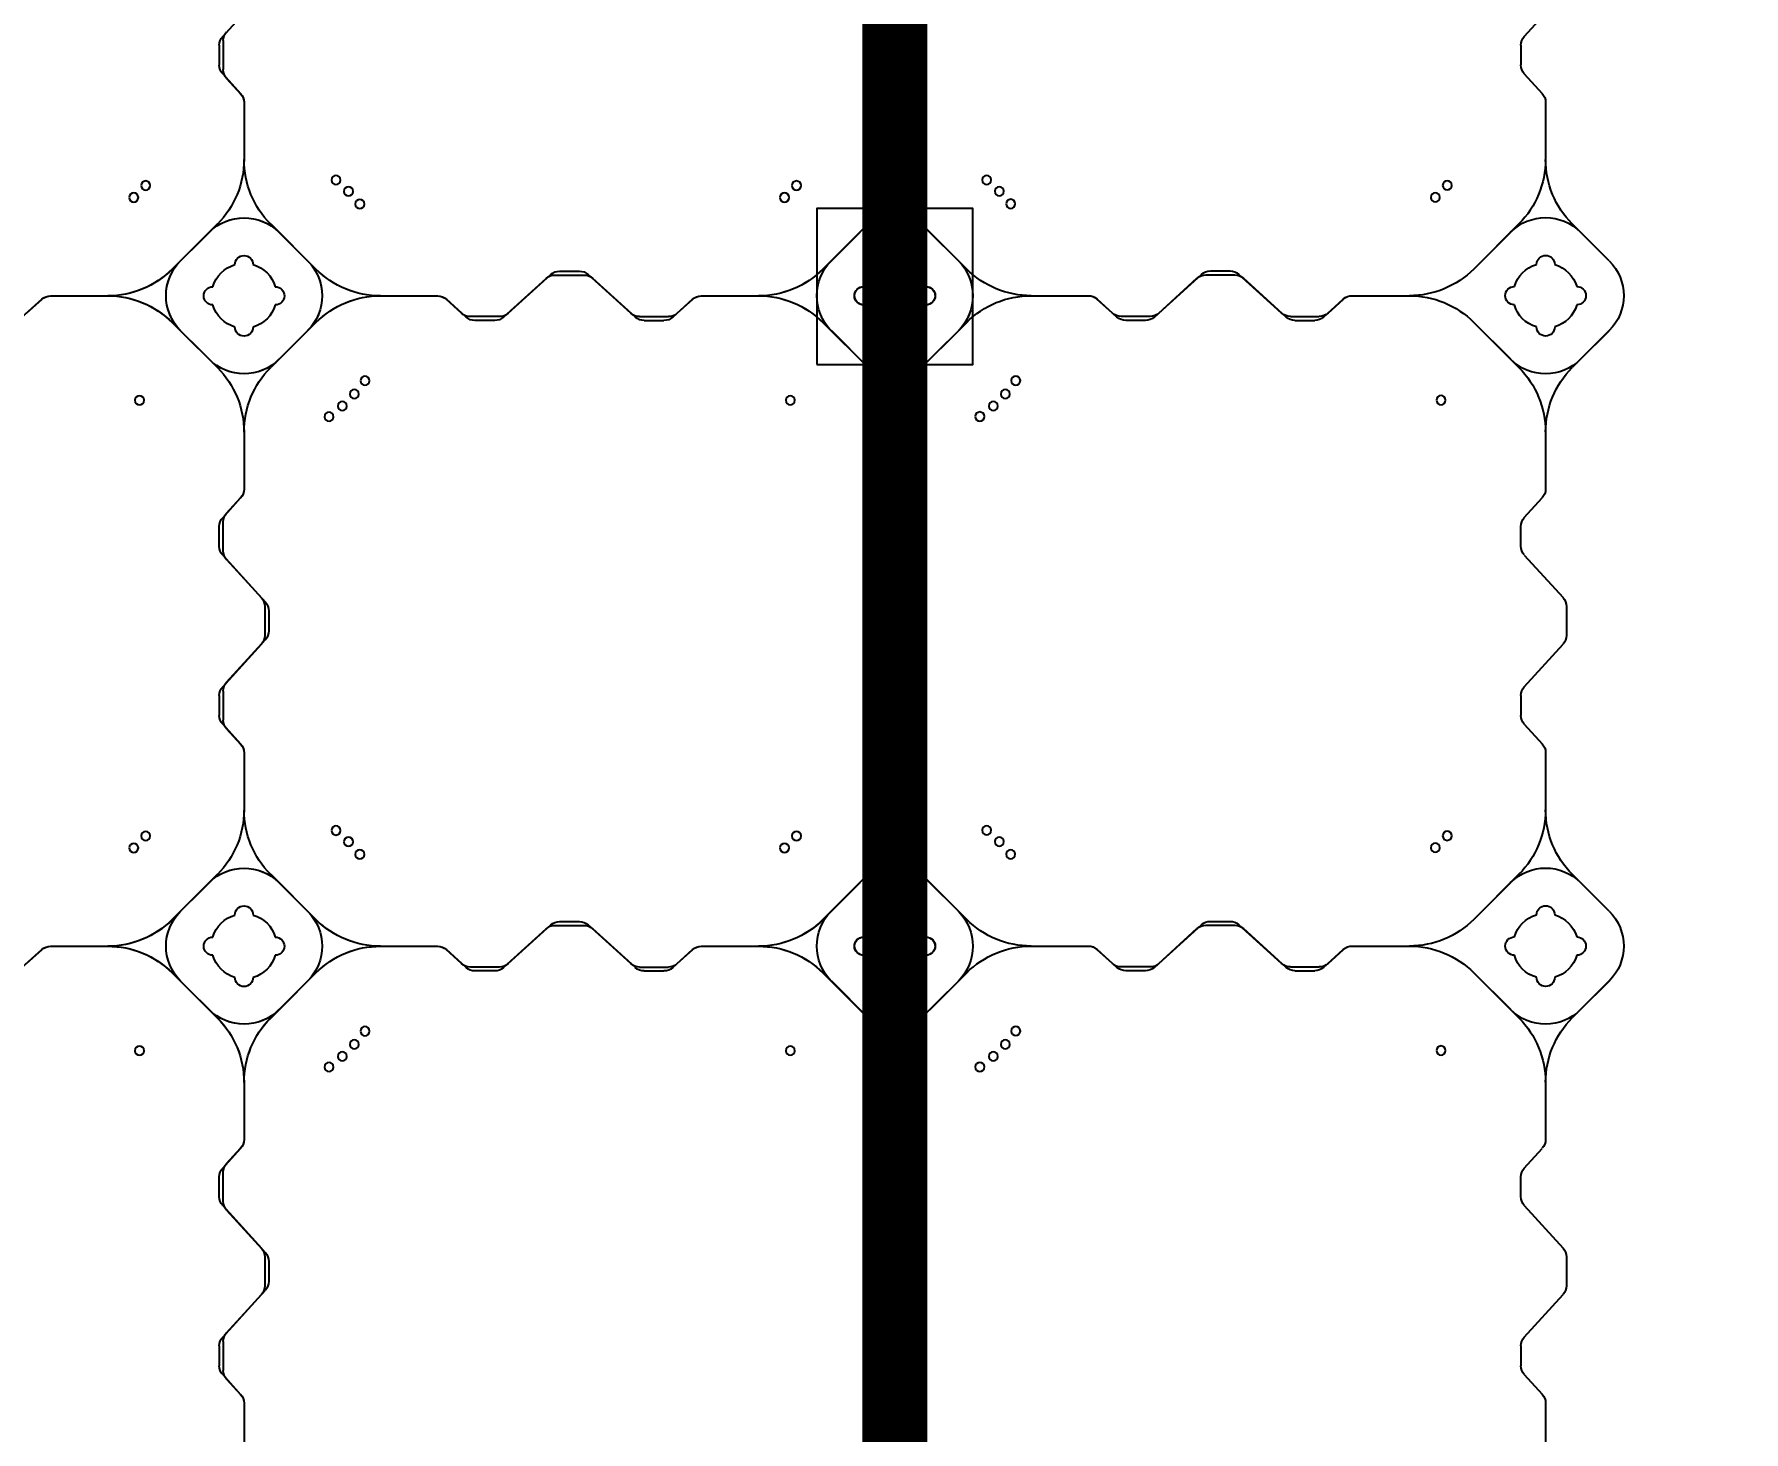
# Model space of a CAD drawing. Header units: millimetres. Extents: x -1612139 to -1260738, y 1141106 to 1536160.
# Drawn here: x -1312680 to -1311367, y 1256938 to 1258013 of the extents above; entities that cross this region are included whole.
import ezdxf

# ---------------------------------------------------------------- set-up
doc = ezdxf.new("R2010")
doc.units = ezdxf.units.MM
doc.header["$LTSCALE"] = 10
doc.layers.get('0').update_dxf_attribs({"linetype": 'CONTINUOUS'})
doc.layers.get('DEFPOINTS').update_dxf_attribs({"linetype": 'CONTINUOUS'})
doc.layers.add('W-FLOAT_BOWL浮筒', color=253, linetype='CONTINUOUS')
doc.styles.add('STANDARD_T3', font='simplex.shx', dxfattribs={"width": 0.7, "bigfont": 'gbcbig.shx'})
doc.dimstyles.new('W&&200', dxfattribs={"dimtxt": 700, "dimasz": 200, "dimexe": 500, "dimexo": 600, "dimgap": 200, "dimtad": 1, "dimdec": 0, "dimzin": 0, "dimdsep": 46, "dimtxsty": 'STANDARD_T3', "dimcen": 0.09, "dimclrd": 1, "dimclre": 1, "dimclrt": 7, "dimazin": 2, "dimtfac": 1, "dimtdec": 0, "dimtix": 1, "dimtmove": 2, "dimatfit": 3, "dimfxl": 100, "dimtolj": 1, "dimtzin": 0, "dimarcsym": 0})

# ---------------------------------------------------------------- blocks, each defined once
blk = doc.blocks.new('蓝色')
at = {"layer": 'W-FLOAT_BOWL浮筒', "color": 5}
for p, q in [((20506.3, -1148.4), (20506.3, -1104.2)), ((20506.3, -1148.2), (20506.3, -1104.2)), ((21006.3, -1148.4), (21006.3, -1104.2)), ((20489.9, -1170.3), (20503.7, -1155.1)), ((20492.9, -1166.8), (20503.7, -1154.9)), ((20989.9, -1170.3), (21003.7, -1155.1)), ((20487.3, -1192.3), (20487.3, -1177)), ((20490.3, -1195.8), (20490.3, -1173.5)), ((20987.3, -1192.3), (20987.3, -1177)), ((20489.9, -1199), (20519.7, -1231.8)), ((20492.9, -1202.5), (20522.7, -1235.3)), ((20989.9, -1199), (21019.7, -1231.8)), ((20522.3, -1260.8), (20522.3, -1238.5)), ((20525.3, -1257.3), (20525.3, -1242)), ((21022.3, -1260.8), (21022.3, -1238.5)), ((20489.9, -1300.3), (20519.7, -1267.5)), ((20492.9, -1296.8), (20522.7, -1264)), ((20989.9, -1300.3), (21019.7, -1267.5)), ((20487.3, -1307), (20487.3, -1322.3)), ((20490.3, -1303.5), (20490.3, -1325.8)), ((20987.3, -1307), (20987.3, -1322.3)), ((20489.9, -1329), (20503.7, -1344.2)), ((20492.9, -1332.5), (20503.7, -1344.4)), ((20989.9, -1329), (21003.7, -1344.2)), ((20506.3, -1394.9), (20506.3, -1350.9)), ((20506.3, -1394.9), (20506.3, -1351.1)), ((21006.3, -1394.9), (21006.3, -1350.9)), ((20451.1, -1479.1), (20485.8, -1444.4)), ((20457.5, -1472.8), (20485.8, -1444.5)), ((20561.6, -1479.1), (20526.8, -1444.4)), ((20555.2, -1472.8), (20526.8, -1444.5)), ((20951.1, -1479.1), (20985.8, -1444.4)), ((21055.2, -1472.8), (21026.8, -1444.5)), ((20479.5, -1450.8), (20451.2, -1479.1)), ((20457.5, -1472.7), (20479.4, -1450.8)), ((20533.2, -1450.8), (20555.2, -1472.7)), ((20533.2, -1450.8), (20561.5, -1479.1)), ((20979.5, -1450.8), (20951.2, -1479.1)), ((21033.2, -1450.8), (21055.2, -1472.7)), ((20335.7, -1483.2), (20350.9, -1497)), ((20677, -1483.2), (20661.8, -1497)), ((20702.5, -1483.6), (20680.2, -1483.6)), ((20699, -1480.6), (20683.7, -1480.6)), ((20705.7, -1483.2), (20738.5, -1513)), ((20807, -1483.2), (20774.2, -1513)), ((20810.2, -1483.6), (20832.5, -1483.6)), ((20813.7, -1480.6), (20829, -1480.6)), ((20835.7, -1483.2), (20850.9, -1497)), ((20339.2, -1486.2), (20351.1, -1497)), ((20673.5, -1486.2), (20661.6, -1497)), ((20709.2, -1486.2), (20742, -1516)), ((20803.5, -1486.2), (20770.7, -1516)), ((20839.2, -1486.2), (20851.1, -1497)), ((20357.6, -1499.6), (20401.6, -1499.6)), ((20357.8, -1499.6), (20401.6, -1499.6)), ((20610.9, -1499.6), (20655.1, -1499.6)), ((20610.9, -1499.6), (20654.9, -1499.6)), ((20857.6, -1499.6), (20901.6, -1499.6)), ((20857.8, -1499.6), (20901.6, -1499.6)), ((20485.8, -1554.9), (20451.1, -1520.1)), ((20479.5, -1548.4), (20451.2, -1520.1)), ((20526.8, -1554.9), (20561.6, -1520.1)), ((20533.2, -1548.4), (20561.5, -1520.1)), ((20745.2, -1515.6), (20767.5, -1515.6)), ((20748.7, -1518.6), (20764, -1518.6)), ((20985.8, -1554.9), (20951.1, -1520.1)), ((20979.5, -1548.4), (20951.2, -1520.1)), ((20479.4, -1548.4), (20457.5, -1526.5)), ((20457.5, -1526.5), (20485.8, -1554.8)), ((20555.2, -1526.5), (20526.8, -1554.8)), ((20555.2, -1526.5), (20533.2, -1548.4)), ((21055.2, -1526.5), (21026.8, -1554.8)), ((21055.2, -1526.5), (21033.2, -1548.4)), ((20506.3, -1648.4), (20506.3, -1604.2)), ((20506.3, -1648.2), (20506.3, -1604.2)), ((21006.3, -1648.4), (21006.3, -1604.2)), ((20489.9, -1670.3), (20503.7, -1655.1)), ((20492.9, -1666.8), (20503.7, -1654.9)), ((20989.9, -1670.3), (21003.7, -1655.1)), ((20487.3, -1692.3), (20487.3, -1677)), ((20490.3, -1695.8), (20490.3, -1673.5)), ((20987.3, -1692.3), (20987.3, -1677)), ((20489.9, -1699), (20519.7, -1731.8)), ((20492.9, -1702.5), (20522.7, -1735.3)), ((20989.9, -1699), (21019.7, -1731.8)), ((20522.3, -1760.8), (20522.3, -1738.5)), ((20525.3, -1757.3), (20525.3, -1742)), ((21022.3, -1760.8), (21022.3, -1738.5)), ((20489.9, -1800.3), (20519.7, -1767.5)), ((20492.9, -1796.8), (20522.7, -1764)), ((20989.9, -1800.3), (21019.7, -1767.5)), ((20487.3, -1807), (20487.3, -1822.3)), ((20490.3, -1803.5), (20490.3, -1825.8)), ((20987.3, -1807), (20987.3, -1822.3)), ((20489.9, -1829), (20503.7, -1844.2)), ((20492.9, -1832.5), (20503.7, -1844.4)), ((20989.9, -1829), (21003.7, -1844.2)), ((20506.3, -1894.9), (20506.3, -1850.9)), ((20506.3, -1894.9), (20506.3, -1851.1)), ((21006.3, -1894.9), (21006.3, -1850.9)), ((20451.1, -1979.1), (20485.8, -1944.4)), ((20479.5, -1950.8), (20451.2, -1979.1)), ((20457.5, -1972.8), (20485.8, -1944.5)), ((20457.5, -1972.7), (20479.4, -1950.8)), ((20561.6, -1979.1), (20526.8, -1944.4)), ((20555.2, -1972.8), (20526.8, -1944.5)), ((20533.2, -1950.8), (20555.2, -1972.7)), ((20533.2, -1950.8), (20561.5, -1979.1)), ((20951.1, -1979.1), (20985.8, -1944.4)), ((20979.5, -1950.8), (20951.2, -1979.1)), ((21055.2, -1972.8), (21026.8, -1944.5)), ((21033.2, -1950.8), (21055.2, -1972.7)), ((20335.7, -1983.2), (20350.9, -1997)), ((20677, -1983.2), (20661.8, -1997)), ((20699, -1980.6), (20683.7, -1980.6)), ((20705.7, -1983.2), (20738.5, -2013)), ((20807, -1983.2), (20774.2, -2013)), ((20813.7, -1980.6), (20829, -1980.6)), ((20835.7, -1983.2), (20850.9, -1997)), ((20339.2, -1986.2), (20351.1, -1997)), ((20673.5, -1986.2), (20661.6, -1997)), ((20702.5, -1983.6), (20680.2, -1983.6)), ((20709.2, -1986.2), (20742, -2016)), ((20803.5, -1986.2), (20770.7, -2016)), ((20810.2, -1983.6), (20832.5, -1983.6)), ((20839.2, -1986.2), (20851.1, -1997)), ((20357.6, -1999.6), (20401.6, -1999.6)), ((20357.8, -1999.6), (20401.6, -1999.6)), ((20610.9, -1999.6), (20655.1, -1999.6)), ((20610.9, -1999.6), (20654.9, -1999.6)), ((20857.6, -1999.6), (20901.6, -1999.6)), ((20857.8, -1999.6), (20901.6, -1999.6)), ((20485.8, -2054.9), (20451.1, -2020.1)), ((20479.5, -2048.4), (20451.2, -2020.1)), ((20526.8, -2054.9), (20561.6, -2020.1)), ((20533.2, -2048.4), (20561.5, -2020.1)), ((20745.2, -2015.6), (20767.5, -2015.6)), ((20748.7, -2018.6), (20764, -2018.6)), ((20985.8, -2054.9), (20951.1, -2020.1)), ((20979.5, -2048.4), (20951.2, -2020.1)), ((20479.4, -2048.4), (20457.5, -2026.5)), ((20457.5, -2026.5), (20485.8, -2054.8)), ((20555.2, -2026.5), (20526.8, -2054.8)), ((20555.2, -2026.5), (20533.2, -2048.4)), ((21055.2, -2026.5), (21026.8, -2054.8)), ((21055.2, -2026.5), (21033.2, -2048.4)), ((20506.3, -2148.4), (20506.3, -2104.2)), ((20506.3, -2148.2), (20506.3, -2104.2)), ((21006.3, -2148.4), (21006.3, -2104.2)), ((20489.9, -2170.3), (20503.7, -2155.1)), ((20492.9, -2166.8), (20503.7, -2154.9)), ((20989.9, -2170.3), (21003.7, -2155.1)), ((20487.3, -2192.3), (20487.3, -2177)), ((20490.3, -2195.8), (20490.3, -2173.5)), ((20987.3, -2192.3), (20987.3, -2177)), ((20489.9, -2199), (20519.7, -2231.8)), ((20989.9, -2199), (21019.7, -2231.8))]:
    blk.add_line(p, q, dxfattribs=at)
for centre in [(20571.6, -1406.7), (20426, -1419.3), (20581.9, -1414.9), (20926, -1419.3), (20591.1, -1424.1), (20599.2, -1434.3), (20421.6, -1575.2), (20595.3, -1570.2), (20921.6, -1575.2), (20430.8, -1584.4), (20576.9, -1588.6), (20586.6, -1579.9), (20930.8, -1584.4), (20571.6, -1906.7), (20426, -1919.3), (20581.9, -1914.9), (20926, -1919.3), (20591.1, -1924.1), (20599.2, -1934.3), (20421.6, -2075.2), (20595.3, -2070.2), (20921.6, -2075.2), (20430.8, -2084.4), (20576.9, -2088.6), (20586.6, -2079.9), (20930.8, -2084.4)]:
    blk.add_circle(centre, 3.5, dxfattribs=at)
for centre, radius, start, end in [((20496.3, -1148.2), 10, 317.7263, 0), ((20496.3, -1148.4), 10, 317.7263, 0), ((20996.3, -1148.4), 10, 317.7263, 0), ((20500.3, -1173.5), 10, 137.7263, 180), ((20497.3, -1177), 10, 137.7263, 180), ((20997.3, -1177), 10, 137.7263, 180), ((20497.3, -1192.3), 10, 180, 222.2737), ((20997.3, -1192.3), 10, 180, 222.2737), ((20500.3, -1195.8), 10, 180, 222.2737), ((20512.3, -1238.5), 10, 0, 42.2737), ((21012.3, -1238.5), 10, 0, 42.2737), ((20515.3, -1242), 10, 0, 42.2737), ((20512.3, -1260.8), 10, 317.7263, 0), ((20515.3, -1257.3), 10, 317.7263, 0), ((21012.3, -1260.8), 10, 317.7263, 0), ((20497.3, -1307), 10, 137.7263, 180), ((20500.3, -1303.5), 10, 137.7263, 180), ((20997.3, -1307), 10, 137.7263, 180), ((20497.3, -1322.3), 10, 180, 222.2737), ((20500.3, -1325.8), 10, 180, 222.2737), ((20997.3, -1322.3), 10, 180, 222.2737), ((20496.3, -1350.9), 10, 0, 42.2737), ((20496.3, -1351.1), 10, 0, 42.2737), ((20996.3, -1350.9), 10, 0, 42.2737), ((20436.3, -1394.9), 70, 315, 0), ((20436.3, -1395), 70, 315, 0), ((20576.3, -1394.9), 70, 180, 225), ((20576.3, -1395), 70, 180, 225), ((20936.3, -1394.9), 70, 315, 0), ((21076.3, -1395), 70, 180, 225), ((20506.3, -1477.7), 38, 45, 135), ((20506.4, -1477.7), 38, 45, 135), ((21006.4, -1477.7), 38, 45, 135), ((20506.3, -1475.6), 7, 0, 180), ((20506.3, -1475.6), 7, 0, 180), ((20506.3, -1475.6), 7, 0, 180), ((20506.3, -1475.6), 7, 0, 180), ((21006.3, -1475.6), 7, 0, 180), ((21006.3, -1475.6), 7, 0, 180), ((20401.6, -1429.6), 70, 270, 315), ((20401.7, -1429.6), 70, 270, 315), ((20484.4, -1499.6), 38, 135, 225), ((20484.4, -1499.7), 38, 135, 225), ((20506.3, -1499.6), 25, 106.2602, 163.7398), ((20506.3, -1499.6), 25, 106.2602, 163.7398), ((20506.3, -1499.6), 25, 106.2602, 163.7398), ((20506.3, -1499.6), 25, 106.2602, 163.7398), ((20506.3, -1499.6), 25, 16.2602, 73.7398), ((20506.3, -1499.6), 25, 16.2602, 73.7398), ((20506.3, -1499.6), 25, 16.2602, 73.7398), ((20506.3, -1499.6), 25, 16.2602, 73.7398), ((20528.3, -1499.6), 38, 315, 45), ((20528.3, -1499.7), 38, 315, 45), ((20611, -1429.6), 70, 225, 270), ((20611.1, -1429.6), 70, 225, 270), ((20680.2, -1493.6), 10, 90, 132.2737), ((20683.7, -1490.6), 10, 90, 132.2737), ((20699, -1490.6), 10, 47.7263, 90), ((20702.5, -1493.6), 10, 47.7263, 90), ((20810.2, -1493.6), 10, 90, 132.2737), ((20813.7, -1490.6), 10, 90, 132.2737), ((20829, -1490.6), 10, 47.7263, 90), ((20832.5, -1493.6), 10, 47.7263, 90), ((20901.6, -1429.6), 70, 270, 315), ((20901.7, -1429.6), 70, 270, 315), ((21006.3, -1499.6), 25, 106.2602, 163.7398), ((21006.3, -1499.6), 25, 106.2602, 163.7398), ((21006.3, -1499.6), 25, 16.2602, 73.7398), ((21006.3, -1499.6), 25, 16.2602, 73.7398), ((21028.3, -1499.6), 38, 315, 45), ((21028.3, -1499.7), 38, 315, 45), ((20357.6, -1489.6), 10, 227.7263, 270), ((20357.8, -1489.6), 10, 227.7263, 270), ((20482.3, -1499.6), 7, 90, 270), ((20482.3, -1499.6), 7, 90, 270), ((20482.3, -1499.6), 7, 90, 270), ((20482.3, -1499.6), 7, 90, 270), ((20530.3, -1499.6), 7, 270, 90), ((20530.3, -1499.6), 7, 270, 90), ((20530.3, -1499.6), 7, 270, 90), ((20530.3, -1499.6), 7, 270, 90), ((20654.9, -1489.6), 10, 270, 312.2737), ((20655.1, -1489.6), 10, 270, 312.2737), ((20857.6, -1489.6), 10, 227.7263, 270), ((20857.8, -1489.6), 10, 227.7263, 270), ((20982.3, -1499.6), 7, 90, 270), ((20982.3, -1499.6), 7, 90, 270), ((21030.3, -1499.6), 7, 270, 90), ((21030.3, -1499.6), 7, 270, 90), ((20401.6, -1569.6), 70, 45, 90), ((20401.7, -1569.6), 70, 45, 90), ((20506.3, -1499.6), 25, 196.2602, 253.7398), ((20506.3, -1499.6), 25, 196.2602, 253.7398), ((20506.3, -1499.6), 25, 196.2602, 253.7398), ((20506.3, -1499.6), 25, 196.2602, 253.7398), ((20506.3, -1499.6), 25, 286.2602, 343.7398), ((20506.3, -1499.6), 25, 286.2602, 343.7398), ((20506.3, -1499.6), 25, 286.2602, 343.7398), ((20506.3, -1499.6), 25, 286.2602, 343.7398), ((20611, -1569.6), 70, 90, 135), ((20611.1, -1569.6), 70, 90, 135), ((20901.6, -1569.6), 70, 45, 90), ((20901.7, -1569.6), 70, 45, 90), ((21006.3, -1499.6), 25, 196.2602, 253.7398), ((21006.3, -1499.6), 25, 196.2602, 253.7398), ((21006.3, -1499.6), 25, 286.2602, 343.7398), ((21006.3, -1499.6), 25, 286.2602, 343.7398), ((20506.3, -1523.6), 7, 180, 0), ((20506.3, -1523.6), 7, 180, 0), ((20506.3, -1523.6), 7, 180, 0), ((20506.3, -1523.6), 7, 180, 0), ((20745.2, -1505.6), 10, 227.7263, 270), ((20748.7, -1508.6), 10, 227.7263, 270), ((20764, -1508.6), 10, 270, 312.2737), ((20767.5, -1505.6), 10, 270, 312.2737), ((21006.3, -1523.6), 7, 180, 0), ((21006.3, -1523.6), 7, 180, 0), ((20506.3, -1521.6), 38, 225, 315), ((20506.4, -1521.6), 38, 225, 315), ((21006.4, -1521.6), 38, 225, 315), ((20436.3, -1604.3), 70, 0, 45), ((20436.3, -1604.3), 70, 0, 45), ((20576.3, -1604.3), 70, 135, 180), ((20576.3, -1604.3), 70, 135, 180), ((20936.3, -1604.3), 70, 0, 45), ((21076.3, -1604.3), 70, 135, 180), ((20496.3, -1648.2), 10, 317.7263, 0), ((20496.3, -1648.4), 10, 317.7263, 0), ((20996.3, -1648.4), 10, 317.7263, 0), ((20500.3, -1673.5), 10, 137.7263, 180), ((20497.3, -1677), 10, 137.7263, 180), ((20997.3, -1677), 10, 137.7263, 180), ((20497.3, -1692.3), 10, 180, 222.2737), ((20997.3, -1692.3), 10, 180, 222.2737), ((20500.3, -1695.8), 10, 180, 222.2737), ((20512.3, -1738.5), 10, 0, 42.2737), ((21012.3, -1738.5), 10, 0, 42.2737), ((20515.3, -1742), 10, 0, 42.2737), ((20515.3, -1757.3), 10, 317.7263, 0), ((20512.3, -1760.8), 10, 317.7263, 0), ((21012.3, -1760.8), 10, 317.7263, 0), ((20500.3, -1803.5), 10, 137.7263, 180), ((20497.3, -1807), 10, 137.7263, 180), ((20997.3, -1807), 10, 137.7263, 180), ((20497.3, -1822.3), 10, 180, 222.2737), ((20500.3, -1825.8), 10, 180, 222.2737), ((20997.3, -1822.3), 10, 180, 222.2737), ((20496.3, -1850.9), 10, 0, 42.2737), ((20496.3, -1851.1), 10, 0, 42.2737), ((20996.3, -1850.9), 10, 0, 42.2737), ((20436.3, -1894.9), 70, 315, 0), ((20436.3, -1895), 70, 315, 0), ((20576.3, -1894.9), 70, 180, 225), ((20576.3, -1895), 70, 180, 225), ((20936.3, -1894.9), 70, 315, 0), ((21076.3, -1895), 70, 180, 225), ((20506.3, -1977.7), 38, 45, 135), ((20506.4, -1977.7), 38, 45, 135), ((21006.4, -1977.7), 38, 45, 135), ((20506.3, -1975.6), 7, 0, 180), ((20506.3, -1975.6), 7, 0, 180), ((20506.3, -1975.6), 7, 0, 180), ((20506.3, -1975.6), 7, 0, 180), ((21006.3, -1975.6), 7, 0, 180), ((21006.3, -1975.6), 7, 0, 180), ((20401.6, -1929.6), 70, 270, 315), ((20401.7, -1929.6), 70, 270, 315), ((20484.4, -1999.6), 38, 135, 225), ((20484.4, -1999.7), 38, 135, 225), ((20506.3, -1999.6), 25, 106.2602, 163.7398), ((20506.3, -1999.6), 25, 106.2602, 163.7398), ((20506.3, -1999.6), 25, 106.2602, 163.7398), ((20506.3, -1999.6), 25, 106.2602, 163.7398), ((20506.3, -1999.6), 25, 16.2602, 73.7398), ((20506.3, -1999.6), 25, 16.2602, 73.7398), ((20506.3, -1999.6), 25, 16.2602, 73.7398), ((20506.3, -1999.6), 25, 16.2602, 73.7398), ((20528.3, -1999.6), 38, 315, 45), ((20528.3, -1999.7), 38, 315, 45), ((20611, -1929.6), 70, 225, 270), ((20611.1, -1929.6), 70, 225, 270), ((20683.7, -1990.6), 10, 90, 132.2737), ((20699, -1990.6), 10, 47.7263, 90), ((20813.7, -1990.6), 10, 90, 132.2737), ((20829, -1990.6), 10, 47.7263, 90), ((20901.6, -1929.6), 70, 270, 315), ((20901.7, -1929.6), 70, 270, 315), ((21006.3, -1999.6), 25, 106.2602, 163.7398), ((21006.3, -1999.6), 25, 106.2602, 163.7398), ((21006.3, -1999.6), 25, 16.2602, 73.7398), ((21006.3, -1999.6), 25, 16.2602, 73.7398), ((21028.3, -1999.6), 38, 315, 45), ((21028.3, -1999.7), 38, 315, 45), ((20482.3, -1999.6), 7, 90, 270), ((20482.3, -1999.6), 7, 90, 270), ((20482.3, -1999.6), 7, 90, 270), ((20482.3, -1999.6), 7, 90, 270), ((20530.3, -1999.6), 7, 270, 90), ((20530.3, -1999.6), 7, 270, 90), ((20530.3, -1999.6), 7, 270, 90), ((20530.3, -1999.6), 7, 270, 90), ((20680.2, -1993.6), 10, 90, 132.2737), ((20702.5, -1993.6), 10, 47.7263, 90), ((20810.2, -1993.6), 10, 90, 132.2737), ((20832.5, -1993.6), 10, 47.7263, 90), ((20982.3, -1999.6), 7, 90, 270), ((20982.3, -1999.6), 7, 90, 270), ((21030.3, -1999.6), 7, 270, 90), ((21030.3, -1999.6), 7, 270, 90), ((20357.6, -1989.6), 10, 227.7263, 270), ((20357.8, -1989.6), 10, 227.7263, 270), ((20401.6, -2069.6), 70, 45, 90), ((20401.7, -2069.6), 70, 45, 90), ((20506.3, -1999.6), 25, 196.2602, 253.7398), ((20506.3, -1999.6), 25, 196.2602, 253.7398), ((20506.3, -1999.6), 25, 196.2602, 253.7398), ((20506.3, -1999.6), 25, 196.2602, 253.7398), ((20506.3, -1999.6), 25, 286.2602, 343.7398), ((20506.3, -1999.6), 25, 286.2602, 343.7398), ((20506.3, -1999.6), 25, 286.2602, 343.7398), ((20506.3, -1999.6), 25, 286.2602, 343.7398), ((20611, -2069.6), 70, 90, 135), ((20611.1, -2069.6), 70, 90, 135), ((20654.9, -1989.6), 10, 270, 312.2737), ((20655.1, -1989.6), 10, 270, 312.2737), ((20857.6, -1989.6), 10, 227.7263, 270), ((20857.8, -1989.6), 10, 227.7263, 270), ((20901.6, -2069.6), 70, 45, 90), ((20901.7, -2069.6), 70, 45, 90), ((21006.3, -1999.6), 25, 196.2602, 253.7398), ((21006.3, -1999.6), 25, 196.2602, 253.7398), ((21006.3, -1999.6), 25, 286.2602, 343.7398), ((21006.3, -1999.6), 25, 286.2602, 343.7398), ((20745.2, -2005.6), 10, 227.7263, 270), ((20748.7, -2008.6), 10, 227.7263, 270), ((20764, -2008.6), 10, 270, 312.2737), ((20767.5, -2005.6), 10, 270, 312.2737), ((20506.3, -2023.6), 7, 180, 0), ((20506.3, -2023.6), 7, 180, 0), ((20506.3, -2023.6), 7, 180, 0), ((20506.3, -2023.6), 7, 180, 0), ((21006.3, -2023.6), 7, 180, 0), ((21006.3, -2023.6), 7, 180, 0), ((20506.3, -2021.6), 38, 225, 315), ((20506.4, -2021.6), 38, 225, 315), ((21006.4, -2021.6), 38, 225, 315), ((20436.3, -2104.3), 70, 0, 45), ((20436.3, -2104.3), 70, 0, 45), ((20576.3, -2104.3), 70, 135, 180), ((20576.3, -2104.3), 70, 135, 180), ((20936.3, -2104.3), 70, 0, 45), ((21076.3, -2104.3), 70, 135, 180), ((20496.3, -2148.2), 10, 317.7263, 0), ((20496.3, -2148.4), 10, 317.7263, 0), ((20996.3, -2148.4), 10, 317.7263, 0), ((20500.3, -2173.5), 10, 137.7263, 180), ((20497.3, -2177), 10, 137.7263, 180), ((20997.3, -2177), 10, 137.7263, 180), ((20497.3, -2192.3), 10, 180, 222.2737), ((20997.3, -2192.3), 10, 180, 222.2737), ((20500.3, -2195.8), 10, 180, 222.2737)]:
    blk.add_arc(centre, radius, start, end, dxfattribs=at)
blk = doc.blocks.new('橙色')
at = {"layer": 'W-FLOAT_BOWL浮筒', "color": 30}
for p, q in [((21500, -648.5), (21500, -604.6)), ((22000, -648.7), (22000, -604.6)), ((21486.6, -667.1), (21497.4, -655.3)), ((21983.6, -670.6), (21997.4, -655.5)), ((21484, -696.1), (21484, -673.9)), ((21981, -692.6), (21981, -677.4)), ((21486.6, -702.9), (21516.4, -735.6)), ((21983.6, -699.4), (22013.4, -732.1)), ((21519, -757.6), (21519, -742.4)), ((22016, -761.1), (22016, -738.9)), ((21486.6, -797.1), (21516.4, -764.4)), ((21983.6, -800.6), (22013.4, -767.9)), ((21484, -803.9), (21484, -826.1)), ((21981, -807.4), (21981, -822.6)), ((21486.6, -832.9), (21497.4, -844.7)), ((21983.6, -829.4), (21997.4, -844.5)), ((21500, -895.3), (21500, -851.5)), ((22000, -895.3), (22000, -851.3)), ((21451.2, -973.2), (21479.5, -944.8)), ((21555.2, -979.5), (21520.5, -944.8)), ((21944.8, -979.5), (21979.5, -944.8)), ((22048.8, -973.2), (22020.5, -944.8)), ((21451.2, -973.1), (21473.1, -951.2)), ((21526.8, -951.2), (21555.2, -979.5)), ((21973.2, -951.2), (21944.8, -979.5)), ((22026.9, -951.2), (22048.8, -973.1)), ((21670.6, -983.6), (21655.5, -997.4)), ((21696.1, -984), (21673.9, -984)), ((21692.6, -981), (21677.4, -981)), ((21699.4, -983.6), (21732.1, -1013.4)), ((21800.6, -983.6), (21767.9, -1013.4)), ((21803.9, -984), (21826.1, -984)), ((21807.4, -981), (21822.6, -981)), ((21829.4, -983.6), (21844.5, -997.4)), ((21667.1, -986.6), (21655.3, -997.4)), ((21702.9, -986.6), (21735.6, -1016.4)), ((21797.1, -986.6), (21764.4, -1016.4)), ((21832.9, -986.6), (21844.7, -997.4)), ((21604.6, -1000), (21648.7, -1000)), ((21604.6, -1000), (21648.5, -1000)), ((21851.3, -1000), (21895.3, -1000)), ((21851.5, -1000), (21895.3, -1000)), ((21520.5, -1055.2), (21555.2, -1020.5)), ((21526.8, -1048.8), (21555.2, -1020.5)), ((21738.9, -1016), (21761.1, -1016)), ((21742.4, -1019), (21757.6, -1019)), ((21973.2, -1048.8), (21944.8, -1020.5)), ((21979.5, -1055.2), (21944.8, -1020.5)), ((21451.2, -1026.8), (21479.5, -1055.2)), ((21473.1, -1048.8), (21451.2, -1026.9)), ((22048.8, -1026.8), (22020.5, -1055.2)), ((22048.8, -1026.9), (22026.9, -1048.8)), ((21500, -1148.5), (21500, -1104.6)), ((22000, -1148.7), (22000, -1104.6)), ((21486.6, -1167.1), (21497.4, -1155.3)), ((21983.6, -1170.6), (21997.4, -1155.5)), ((21484, -1196.1), (21484, -1173.9)), ((21981, -1192.6), (21981, -1177.4)), ((21486.6, -1202.9), (21516.4, -1235.6)), ((21983.6, -1199.4), (22013.4, -1232.1)), ((21519, -1257.6), (21519, -1242.4)), ((22016, -1261.1), (22016, -1238.9)), ((21486.6, -1297.1), (21516.4, -1264.4)), ((21983.6, -1300.6), (22013.4, -1267.9)), ((21484, -1303.9), (21484, -1326.1)), ((21981, -1307.4), (21981, -1322.6)), ((21486.6, -1332.9), (21497.4, -1344.7)), ((21983.6, -1329.4), (21997.4, -1344.5)), ((21500, -1395.3), (21500, -1351.5)), ((22000, -1395.3), (22000, -1351.3)), ((21451.2, -1473.2), (21479.5, -1444.8)), ((21555.2, -1479.5), (21520.5, -1444.8)), ((21944.8, -1479.5), (21979.5, -1444.8)), ((22048.8, -1473.2), (22020.5, -1444.8)), ((21451.2, -1473.1), (21473.1, -1451.2)), ((21526.8, -1451.2), (21555.2, -1479.5)), ((21973.2, -1451.2), (21944.8, -1479.5)), ((22026.9, -1451.2), (22048.8, -1473.1)), ((21670.6, -1483.6), (21655.5, -1497.4)), ((21696.1, -1484), (21673.9, -1484)), ((21692.6, -1481), (21677.4, -1481)), ((21699.4, -1483.6), (21732.1, -1513.4)), ((21800.6, -1483.6), (21767.9, -1513.4)), ((21803.9, -1484), (21826.1, -1484)), ((21807.4, -1481), (21822.6, -1481)), ((21829.4, -1483.6), (21844.5, -1497.4)), ((21667.1, -1486.6), (21655.3, -1497.4)), ((21702.9, -1486.6), (21735.6, -1516.4)), ((21797.1, -1486.6), (21764.4, -1516.4)), ((21832.9, -1486.6), (21844.7, -1497.4)), ((21604.6, -1500), (21648.7, -1500)), ((21604.6, -1500), (21648.5, -1500)), ((21851.3, -1500), (21895.3, -1500)), ((21851.5, -1500), (21895.3, -1500)), ((21520.5, -1555.2), (21555.2, -1520.5)), ((21526.8, -1548.8), (21555.2, -1520.5)), ((21738.9, -1516), (21761.1, -1516)), ((21742.4, -1519), (21757.6, -1519)), ((21973.2, -1548.8), (21944.8, -1520.5)), ((21979.5, -1555.2), (21944.8, -1520.5)), ((21451.2, -1526.8), (21479.5, -1555.2)), ((21473.1, -1548.8), (21451.2, -1526.9)), ((22048.8, -1526.8), (22020.5, -1555.2)), ((22048.8, -1526.9), (22026.9, -1548.8)), ((21500, -1648.5), (21500, -1604.6)), ((22000, -1648.7), (22000, -1604.6)), ((21486.6, -1667.1), (21497.4, -1655.3)), ((21983.6, -1670.6), (21997.4, -1655.5)), ((21484, -1696.1), (21484, -1673.9)), ((21981, -1692.6), (21981, -1677.4)), ((21983.6, -1699.4), (22013.4, -1732.1))]:
    blk.add_line(p, q, dxfattribs=at)
for centre in [(21565.3, -907.1), (21575.6, -915.2), (21919.7, -919.7), (21584.8, -924.4), (21592.9, -934.7), (21580.3, -1080.3), (21589, -1070.6), (21915.2, -1075.6), (21570.6, -1089), (21924.4, -1084.8), (21565.3, -1407.1), (21575.6, -1415.2), (21919.7, -1419.7), (21584.8, -1424.4), (21592.9, -1434.7), (21589, -1570.6), (21915.2, -1575.6), (21570.6, -1589), (21580.3, -1580.3), (21924.4, -1584.8)]:
    blk.add_circle(centre, 3.5, dxfattribs=at)
for centre, radius, start, end in [((21490, -648.5), 10, 317.7263, 0), ((21990, -648.7), 10, 317.7263, 0), ((21494, -673.9), 10, 137.7263, 180), ((21991, -677.4), 10, 137.7263, 180), ((21494, -696.1), 10, 180, 222.2737), ((21991, -692.6), 10, 180, 222.2737), ((22006, -738.9), 10, 0, 42.2737), ((21509, -742.4), 10, 0, 42.2737), ((21509, -757.6), 10, 317.7263, 0), ((22006, -761.1), 10, 317.7263, 0), ((21494, -803.9), 10, 137.7263, 180), ((21991, -807.4), 10, 137.7263, 180), ((21494, -826.1), 10, 180, 222.2737), ((21991, -822.6), 10, 180, 222.2737), ((21490, -851.5), 10, 0, 42.2737), ((21990, -851.3), 10, 0, 42.2737), ((21430, -895.3), 70, 315, 0), ((21570, -895.3), 70, 180, 225), ((21930, -895.3), 70, 315, 0), ((22070, -895.3), 70, 180, 225), ((21500, -978), 38, 45, 135), ((22000, -978), 38, 45, 135), ((21500, -976), 7, 0, 180), ((21500, -976), 7, 0, 180), ((22000, -976), 7, 0, 180), ((22000, -976), 7, 0, 180), ((21478, -1000), 38, 135, 225), ((21478, -1000), 38, 135, 225), ((21500, -1000), 25, 106.2602, 163.7398), ((21500, -1000), 25, 106.2602, 163.7398), ((21500, -1000), 25, 16.2602, 73.7398), ((21500, -1000), 25, 16.2602, 73.7398), ((21604.7, -930), 70, 225, 270), ((21604.7, -930), 70, 225, 270), ((21673.9, -994), 10, 90, 132.2737), ((21677.4, -991), 10, 90, 132.2737), ((21692.6, -991), 10, 47.7263, 90), ((21696.1, -994), 10, 47.7263, 90), ((21803.9, -994), 10, 90, 132.2737), ((21807.4, -991), 10, 90, 132.2737), ((21822.6, -991), 10, 47.7263, 90), ((21826.1, -994), 10, 47.7263, 90), ((21895.3, -930), 70, 270, 315), ((21895.3, -930), 70, 270, 315), ((22000, -1000), 25, 106.2602, 163.7398), ((22000, -1000), 25, 106.2602, 163.7398), ((22000, -1000), 25, 16.2602, 73.7398), ((22000, -1000), 25, 16.2602, 73.7398), ((22022, -1000), 38, 315, 45), ((22022, -1000), 38, 315, 45), ((21476, -1000), 7, 90, 270), ((21476, -1000), 7, 90, 270), ((21524, -1000), 7, 270, 90), ((21524, -1000), 7, 270, 90), ((21648.5, -990), 10, 270, 312.2737), ((21648.7, -990), 10, 270, 312.2737), ((21851.3, -990), 10, 227.7263, 270), ((21851.5, -990), 10, 227.7263, 270), ((21976, -1000), 7, 90, 270), ((21976, -1000), 7, 90, 270), ((22024, -1000), 7, 270, 90), ((22024, -1000), 7, 270, 90), ((21500, -1000), 25, 196.2602, 253.7398), ((21500, -1000), 25, 196.2602, 253.7398), ((21500, -1000), 25, 286.2602, 343.7398), ((21500, -1000), 25, 286.2602, 343.7398), ((21604.7, -1070), 70, 90, 135), ((21604.7, -1070), 70, 90, 135), ((21895.3, -1070), 70, 45, 90), ((21895.3, -1070), 70, 45, 90), ((22000, -1000), 25, 196.2602, 253.7398), ((22000, -1000), 25, 196.2602, 253.7398), ((22000, -1000), 25, 286.2602, 343.7398), ((22000, -1000), 25, 286.2602, 343.7398), ((21500, -1024), 7, 180, 0), ((21500, -1024), 7, 180, 0), ((21738.9, -1006), 10, 227.7263, 270), ((21742.4, -1009), 10, 227.7263, 270), ((21757.6, -1009), 10, 270, 312.2737), ((21761.1, -1006), 10, 270, 312.2737), ((22000, -1024), 7, 180, 0), ((22000, -1024), 7, 180, 0), ((21500, -1022), 38, 225, 315), ((22000, -1022), 38, 225, 315), ((21430, -1104.7), 70, 0, 45), ((21570, -1104.7), 70, 135, 180), ((21930, -1104.7), 70, 0, 45), ((22070, -1104.7), 70, 135, 180), ((21490, -1148.5), 10, 317.7263, 0), ((21990, -1148.7), 10, 317.7263, 0), ((21494, -1173.9), 10, 137.7263, 180), ((21991, -1177.4), 10, 137.7263, 180), ((21991, -1192.6), 10, 180, 222.2737), ((21494, -1196.1), 10, 180, 222.2737), ((22006, -1238.9), 10, 0, 42.2737), ((21509, -1242.4), 10, 0, 42.2737), ((21509, -1257.6), 10, 317.7263, 0), ((22006, -1261.1), 10, 317.7263, 0), ((21494, -1303.9), 10, 137.7263, 180), ((21991, -1307.4), 10, 137.7263, 180), ((21494, -1326.1), 10, 180, 222.2737), ((21991, -1322.6), 10, 180, 222.2737), ((21490, -1351.5), 10, 0, 42.2737), ((21990, -1351.3), 10, 0, 42.2737), ((21430, -1395.3), 70, 315, 0), ((21570, -1395.3), 70, 180, 225), ((21930, -1395.3), 70, 315, 0), ((22070, -1395.3), 70, 180, 225), ((21500, -1478), 38, 45, 135), ((22000, -1478), 38, 45, 135), ((21500, -1476), 7, 0, 180), ((21500, -1476), 7, 0, 180), ((22000, -1476), 7, 0, 180), ((22000, -1476), 7, 0, 180), ((21478, -1500), 38, 135, 225), ((21478, -1500), 38, 135, 225), ((21500, -1500), 25, 106.2602, 163.7398), ((21500, -1500), 25, 106.2602, 163.7398), ((21500, -1500), 25, 16.2602, 73.7398), ((21500, -1500), 25, 16.2602, 73.7398), ((21604.7, -1430), 70, 225, 270), ((21604.7, -1430), 70, 225, 270), ((21673.9, -1494), 10, 90, 132.2737), ((21677.4, -1491), 10, 90, 132.2737), ((21692.6, -1491), 10, 47.7263, 90), ((21696.1, -1494), 10, 47.7263, 90), ((21803.9, -1494), 10, 90, 132.2737), ((21807.4, -1491), 10, 90, 132.2737), ((21822.6, -1491), 10, 47.7263, 90), ((21826.1, -1494), 10, 47.7263, 90), ((21895.3, -1430), 70, 270, 315), ((21895.3, -1430), 70, 270, 315), ((22000, -1500), 25, 106.2602, 163.7398), ((22000, -1500), 25, 106.2602, 163.7398), ((22000, -1500), 25, 16.2602, 73.7398), ((22000, -1500), 25, 16.2602, 73.7398), ((22022, -1500), 38, 315, 45), ((22022, -1500), 38, 315, 45), ((21476, -1500), 7, 90, 270), ((21476, -1500), 7, 90, 270), ((21524, -1500), 7, 270, 90), ((21524, -1500), 7, 270, 90), ((21648.5, -1490), 10, 270, 312.2737), ((21648.7, -1490), 10, 270, 312.2737), ((21851.3, -1490), 10, 227.7263, 270), ((21851.5, -1490), 10, 227.7263, 270), ((21976, -1500), 7, 90, 270), ((21976, -1500), 7, 90, 270), ((22024, -1500), 7, 270, 90), ((22024, -1500), 7, 270, 90), ((21500, -1500), 25, 196.2602, 253.7398), ((21500, -1500), 25, 196.2602, 253.7398), ((21500, -1500), 25, 286.2602, 343.7398), ((21500, -1500), 25, 286.2602, 343.7398), ((21604.7, -1570), 70, 90, 135), ((21604.7, -1570), 70, 90, 135), ((21895.3, -1570), 70, 45, 90), ((21895.3, -1570), 70, 45, 90), ((22000, -1500), 25, 196.2602, 253.7398), ((22000, -1500), 25, 196.2602, 253.7398), ((22000, -1500), 25, 286.2602, 343.7398), ((22000, -1500), 25, 286.2602, 343.7398), ((21738.9, -1506), 10, 227.7263, 270), ((21742.4, -1509), 10, 227.7263, 270), ((21757.6, -1509), 10, 270, 312.2737), ((21761.1, -1506), 10, 270, 312.2737), ((21500, -1524), 7, 180, 0), ((21500, -1524), 7, 180, 0), ((22000, -1524), 7, 180, 0), ((22000, -1524), 7, 180, 0), ((21500, -1522), 38, 225, 315), ((22000, -1522), 38, 225, 315), ((21430, -1604.7), 70, 0, 45), ((21570, -1604.7), 70, 135, 180), ((21930, -1604.7), 70, 0, 45), ((22070, -1604.7), 70, 135, 180), ((21490, -1648.5), 10, 317.7263, 0), ((21990, -1648.7), 10, 317.7263, 0), ((21494, -1673.9), 10, 137.7263, 180), ((21991, -1677.4), 10, 137.7263, 180), ((21991, -1692.6), 10, 180, 222.2737), ((21494, -1696.1), 10, 180, 222.2737)]:
    blk.add_arc(centre, radius, start, end, dxfattribs=at)
blk = doc.blocks.new('*D189')
at = {"color": 1, "lineweight": -2, "transparency": 16777216}
for p, q in [((-1310959.5, 1268311.5), (-1309722.8, 1268311.5)), ((-1310222.8, 1256511.5), (-1310222.8, 1268111.5)), ((-1310959.5, 1256311.5), (-1309722.8, 1256311.5))]:
    blk.add_line(p, q, dxfattribs=at)
at = {"color": 1, "transparency": 16777216}
for points in [[(-1310256.1, 1268111.5), (-1310189.4, 1268111.5), (-1310222.8, 1268311.5)], [(-1310256.1, 1256511.5), (-1310189.4, 1256511.5), (-1310222.8, 1256311.5)]]:
    blk.add_solid(points, dxfattribs=at)
at = {"layer": 'DEFPOINTS', "color": 0, "transparency": 16777216}
for p in [(-1311559.5, 1268311.5), (-1310222.8, 1268311.5), (-1311559.5, 1256311.5)]:
    blk.add_point(p, dxfattribs=at)
at = {"color": 7, "transparency": 16777216, "insert": (-1310772.8, 1262311.5), "char_height": 700, "attachment_point": 5, "rotation": 90, "style": 'STANDARD_T3'}
blk.add_mtext('\\A1;12000', dxfattribs=at)
blk = doc.blocks.new('*D183')
at = {"color": 1, "lineweight": -2, "transparency": 16777216}
for p, q in [((-1333518.8, 1271320.9), (-1333518.8, 1271920.9)), ((-1311518.8, 1271320.9), (-1311518.8, 1271920.9)), ((-1333318.8, 1271420.9), (-1311718.8, 1271420.9))]:
    blk.add_line(p, q, dxfattribs=at)
at = {"color": 1, "transparency": 16777216}
for points in [[(-1333318.8, 1271454.3), (-1333318.8, 1271387.6), (-1333518.8, 1271420.9)], [(-1311718.8, 1271454.3), (-1311718.8, 1271387.6), (-1311518.8, 1271420.9)]]:
    blk.add_solid(points, dxfattribs=at)
at = {"layer": 'DEFPOINTS', "color": 0, "transparency": 16777216}
for p in [(-1311518.8, 1271420.9), (-1333518.8, 1256311.5), (-1311518.8, 1253811.5)]:
    blk.add_point(p, dxfattribs=at)
at = {"color": 7, "transparency": 16777216, "insert": (-1321828.2, 1271970.9), "char_height": 700, "attachment_point": 5, "style": 'STANDARD_T3'}
blk.add_mtext('\\A1;22000', dxfattribs=at)
blk = doc.blocks.new('*D200')
at = {"color": 1, "lineweight": -2, "transparency": 16777216}
for p, q in [((-1310959.5, 1268311.5), (-1308416.8, 1268311.5)), ((-1308916.8, 1254011.5), (-1308916.8, 1268111.5)), ((-1310959.5, 1253811.5), (-1308416.8, 1253811.5))]:
    blk.add_line(p, q, dxfattribs=at)
at = {"color": 1, "transparency": 16777216}
for points in [[(-1308950.2, 1268111.5), (-1308883.5, 1268111.5), (-1308916.8, 1268311.5)], [(-1308950.2, 1254011.5), (-1308883.5, 1254011.5), (-1308916.8, 1253811.5)]]:
    blk.add_solid(points, dxfattribs=at)
at = {"layer": 'DEFPOINTS', "color": 0, "transparency": 16777216}
for p in [(-1311559.5, 1268311.5), (-1308916.8, 1268311.5), (-1311559.5, 1253811.5)]:
    blk.add_point(p, dxfattribs=at)
at = {"color": 7, "transparency": 16777216, "insert": (-1309466.8, 1261061.5), "char_height": 700, "attachment_point": 5, "rotation": 90, "style": 'STANDARD_T3'}
blk.add_mtext('\\A1;14500', dxfattribs=at)
blk = doc.blocks.new('LGZ')
at = {"color": 6}
blk.add_lwpolyline([(-60, -60), (60, -60), (60, 60), (-60, 60)], close=True, dxfattribs=at)

msp = doc.modelspace()

# ---------------------------------------------------------------- linework, layer by layer
at = {"color": 6, "const_width": 50}
msp.add_lwpolyline([(-1333018.8, 1255811.5), (-1324018.8, 1255811.5), (-1324018.8, 1267811.5), (-1323018.8, 1267811.5), (-1323018.8, 1255811.5), (-1313018.8, 1255811.5), (-1313018.8, 1267811.5), (-1312018.8, 1267811.5), (-1312018.8, 1253811.5)], dxfattribs=at)

# ---------------------------------------------------------------- block references
at = {"xscale": -1, "rotation": 180}
for name, p in [('橙色', (-1333518.8, 1256311.5)), ('蓝色', (-1333025.2, 1255811.8))]:
    msp.add_blockref(name, p, dxfattribs=at)
msp.add_blockref('LGZ', (-1312018.8, 1257818.5))

# ---------------------------------------------------------------- dimensions: what is measured, and where the dimension line sits
dim = msp.add_linear_dim(base=(-1311518.8, 1271420.9), p1=(-1333518.8, 1256311.5), p2=(-1311518.8, 1253811.5), dimstyle='W&&200', override={"dimfxlon": 1})
dim.commit()
dim.dimension.update_dxf_attribs({"geometry": '*D183', "text_midpoint": (-1321828.2, 1271970.9), "dimtype": 160})
for base, p1, angle, picture, middle in [((-1310222.8, 1268311.5), (-1311559.5, 1256311.5), 270, '*D189', (-1310772.8, 1262311.5)), ((-1308916.8, 1268311.5), (-1311559.5, 1253811.5), 90, '*D200', (-1309466.8, 1261061.5))]:
    dim = msp.add_linear_dim(base=base, p1=p1, p2=(-1311559.5, 1268311.5), angle=angle, dimstyle='W&&200')
    dim.commit()
    dim.dimension.update_dxf_attribs({"geometry": picture, "text_midpoint": middle})

doc.saveas('drawing.dxf')
